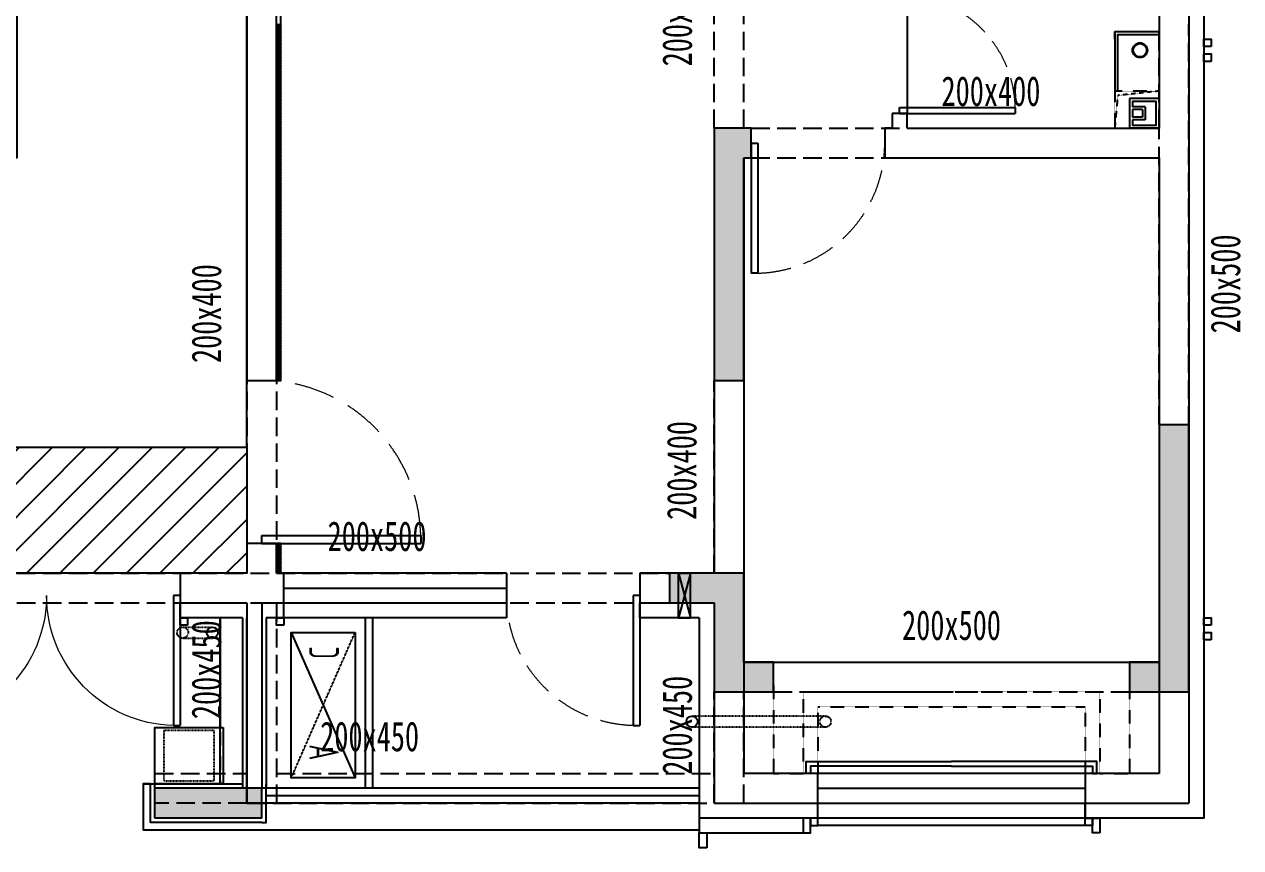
# Model space of a CAD drawing. Header units: millimetres. Extents: x -28014 to 297841, y -81741 to 47579.
# Drawn here: x 116794 to 124993, y 2727 to 8277 of the extents above; entities that cross this region are included whole.
import ezdxf
from ezdxf.enums import TextEntityAlignment as Align

# ---------------------------------------------------------------- set-up
doc = ezdxf.new("R2010")
doc.units = ezdxf.units.MM
doc.header["$MEASUREMENT"] = 0
doc.linetypes.add('__DASH', pattern=[0.35, 0.25, -0.1])
doc.linetypes.add('DASH', pattern=[0.35, 0.25, -0.1])
for name, color, linetype in [('A-墙体-面层', 6, 'Continuous'), ('A-楼面-下部', 23, 'Continuous'), ('A-楼面-厨卫', 6, 'Continuous'), ('A-楼面-装饰', 41, 'Continuous'), ('A-注释-填充', 8, 'Continuous'), ('A-立面-填充1', 8, 'Continuous'), ('A-立面-填充2', 32, 'Continuous'), ('A-结构-墙体', 171, 'Continuous'), ('A-给排水-设备', 132, 'Continuous'), ('AR9-剪力墙（柱）填充', 250, 'Continuous'), ('AR9-剪力墙（柱）线', 6, 'Continuous'), ('AR9-墙线', 160, 'Continuous'), ('AR9-建筑幕墙（窗）', 12, 'Continuous'), ('AR9-建筑给排水（立管）', 4, 'Continuous'), ('AR9-梁', 1, 'DASH'), ('AR9-阳台栏杆（天花隐）', 12, 'Continuous'), ('FC-平面高差线', 144, 'Continuous'), ('FF-平面文字', 50, 'Continuous'), ('FF-活动家具', 51, 'Continuous'), ('FF-门', 20, 'Continuous'), ('SURFACE', 6, 'Continuous'), ('装饰', 152, 'Continuous')]:
    doc.layers.add(name, color=color, linetype=linetype)
doc.layers.add('A-注释-参考', color=242, linetype='Continuous', plot=False)
doc.styles.add('DADRI-HZ', font='hzs.shx', dxfattribs={"width": 0.7, "bigfont": 'hztxt.shx'})
doc.styles.add('宋体', font='', dxfattribs={"width": 0.8})
doc.styles.get('宋体').set_extended_font_data('SimSun')

# ---------------------------------------------------------------- blocks, each defined once
blk = doc.blocks.new('双机上下布置')
blk.add_lwpolyline([(980, 0), (0, 0), (0, -430), (980, -430)], close=True)
at = {"linetype": 'DASH', "ltscale": 0.5}
blk.add_lwpolyline([(0, -430), (980, 0)], dxfattribs=at)
blk.add_lwpolyline([(980, -430), (0, 0)])
at = {"style": 'DADRI-HZ', "width": 0.7}
for s, p in [('A', (118.8, -309.1)), ('C', (801.7, -309.1))]:
    blk.add_text(s, height=200, dxfattribs=at).set_placement(p)
blk = doc.blocks.new('$DorLib2D$00000001')
for p, q in [((0.45, 0.975), (0.5, 0.975)), ((0.45, 0), (0.45, 0.975)), ((0.5, 0), (0.5, 0.975)), ((0.5, 0), (0.45, 0))]:
    blk.add_line(p, q)
at = {"color": 8, "linetype": '__DASH', "lineweight": 13}
blk.add_arc((0.475, 0), 0.975, 91.46928, 180, dxfattribs=at)
blk = doc.blocks.new('$WINLIB2D$00000001')
at = {"color": 0}
for points in [[(-0.5, 0.5), (-0.5, -0.5)], [(-0.5, 0.5), (0.5, 0.5)], [(0.5, -0.5), (0.5, 0.5)], [(0.5, 0.1667), (-0.5, 0.1667)], [(0.5, -0.1667), (-0.5, -0.1667)], [(-0.5, -0.5), (0.5, -0.5)]]:
    blk.add_lwpolyline(points, dxfattribs=at)
blk = doc.blocks.new('$DorLib2D$00000002')
for p, q in [((-0.5, 0), (-0.5, 0.4875)), ((-0.475, 0.4875), (-0.5, 0.4875)), ((-0.475, 0), (-0.475, 0.4875)), ((0.475, 0), (0.475, 0.4875)), ((0.475, 0.4875), (0.5, 0.4875)), ((0.5, 0), (0.5, 0.4875)), ((-0.5, 0), (-0.475, 0)), ((0.5, 0), (0.475, 0))]:
    blk.add_line(p, q)
at = {"lineweight": 13}
for centre, start, end in [((-0.4875, 0), 0, 88.5307), ((0.4875, 0), 91.4693, 180)]:
    blk.add_arc(centre, 0.4875, start, end, dxfattribs=at)
blk = doc.blocks.new('$LinePat$岩棉板')
at = {"color": 0}
for p, q in [((0, -17), (12, -67)), ((12, -67), (24, -17))]:
    blk.add_line(p, q, dxfattribs=at)
for centre, start, end in [((12, -17), 0, 180), ((0, -67), 270, 0), ((24, -67), 180, 270)]:
    blk.add_arc(centre, 12, start, end, dxfattribs=at)
at = {"layer": 'Defpoints'}
blk.add_point((0, 0), dxfattribs=at)
at = {"layer": 'Defpoints', "color": 0}
blk.add_point((24, -84), dxfattribs=at)
blk = doc.blocks.new('zz7')
at = {"layer": 'AR9-剪力墙（柱）填充'}
for points in [[(13650, -6300), (13650, -4800), (13700, -4800), (13700, -4600), (13450, -4600), (13450, -6300)], [(16250, -8400), (16650, -8400), (16650, -6600), (16450, -6600), (16450, -8200), (16250, -8200)], [(13850, -8400), (13850, -8200), (13650, -8200), (13650, -7600), (13150, -7600), (13150, -7800), (13450, -7800), (13450, -8400)]]:
    blk.add_hatch(color=256, dxfattribs=at).paths.add_polyline_path(points)
at = {"layer": 'AR9-剪力墙（柱）线'}
for p, q in [((13700, -4600), (13450, -4600)), ((13450, -4600), (13450, -6300)), ((13700, -4800), (13700, -4600)), ((13650, -6300), (13650, -4800)), ((13650, -4800), (13700, -4800)), ((13450, -6300), (13650, -6300)), ((16650, -6600), (16450, -6600)), ((16450, -6600), (16450, -8200)), ((16650, -8400), (16650, -6600)), ((13650, -7600), (13150, -7600)), ((13150, -7600), (13150, -7800)), ((13650, -8200), (13650, -7600)), ((13150, -7800), (13450, -7800)), ((13450, -7800), (13450, -8400)), ((13850, -8200), (13650, -8200)), ((13850, -8400), (13850, -8200)), ((16450, -8200), (16250, -8200)), ((16250, -8200), (16250, -8400)), ((13450, -8400), (13850, -8400)), ((16250, -8400), (16650, -8400))]:
    blk.add_line(p, q, dxfattribs=at)
blk = doc.blocks.new('nfdgfxb')
at = {"layer": 'AR9-墙线', "ltscale": 0.5}
blk.add_lwpolyline([(34, 300), (114, 300), (34, 0), (114, 0), (114, 300), (34, 300), (114, 0), (34, 0), (34, 300)], dxfattribs=at)
blk = doc.blocks.new('fj4')
at = {"layer": 'AR9-墙线', "ltscale": 10, "extrusion": (0, 0, -1)}
for p, q in [((0, 200), (200, 200)), ((0, 200), (0, 0)), ((200, 200), (200, 0)), ((95, 143.1), (180, 143.1)), ((95, 143.1), (95, 56.9)), ((112.5, 125.6), (180, 125.6)), ((112.5, 125.6), (112.5, 74.4)), ((95, 56.9), (180, 56.9)), ((112.5, 74.4), (180, 74.4)), ((0, 0), (200, 0))]:
    blk.add_line(p, q, dxfattribs=at)
at = {"layer": 'AR9-墙线', "ltscale": 10}
blk.add_line((180, 125.6), (180, 74.4), dxfattribs=at)
at = {"layer": 'AR9-墙线', "linetype": 'DASH', "ltscale": 0.5}
for points in [[(0, 250), (300, 250), (300, 0)], [(0, 250), (279.5, 220.6), (300, 0)]]:
    blk.add_lwpolyline(points, dxfattribs=at)
at = {"layer": 'AR9-墙线', "ltscale": 10}
blk.add_lwpolyline([(180, 56.9), (180, 20), (20, 20), (20, 180), (180, 180), (180, 143.1)], dxfattribs=at)
blk = doc.blocks.new('dfxgdfh')
at = {"layer": 'AR9-梁', "ltscale": 500}
for p, q in [((13450, -4600), (13450, -3100)), ((13650, -4600), (13650, -3100)), ((16450, -4600), (16450, -3900)), ((16650, -6600), (16650, -3900)), ((13700, -4600), (16450, -4600)), ((16450, -6600), (16450, -4600)), ((10300, -4800), (10300, -7600)), ((10500, -4800), (10500, -7600)), ((13700, -4800), (16450, -4800)), ((8050, -7600), (13150, -7600)), ((8050, -7800), (13150, -7800)), ((10300, -7800), (10300, -9150)), ((10500, -7800), (10500, -9150)), ((13850, -8200), (16250, -8200)), ((13450, -9150), (13450, -8400)), ((13650, -9150), (13650, -8400)), ((13850, -8400), (16250, -8400)), ((9680, -9150), (9680, -8950)), ((9680, -8950), (10300, -8950)), ((10500, -8950), (13450, -8950)), ((10300, -9150), (9680, -9150)), ((10300, -9150), (13650, -9150))]:
    blk.add_line(p, q, dxfattribs=at)
for points in [[(13450, -7600), (13450, -6300)], [(13650, -6300), (13650, -7600)]]:
    blk.add_lwpolyline(points, dxfattribs=at)
at = {"layer": 'FF-平面文字', "ltscale": 500, "style": '宋体', "width": 0.7}
for s, p in [('200x400', (13200, -3850)), ('200x500', (16895.9, -5650)), ('200x400', (10026.5, -5850)), ('200x400', (13230.7, -6907.3)), ('200x450', (10026.5, -8250.4)), ('200x450', (13200, -8625))]:
    blk.add_text(s, height=200, rotation=90, dxfattribs=at).set_placement(p, align=Align.MIDDLE_CENTER)
for s, p in [('200x400', (15315.8, -4350)), ('200x500', (11177.6, -7350)), ('200x500', (15050, -7950)), ('200x450', (11127.6, -8700))]:
    blk.add_text(s, height=200, dxfattribs=at).set_placement(p, align=Align.MIDDLE_CENTER)

msp = doc.modelspace()

# ---------------------------------------------------------------- hatches: boundary and pattern name
at = {"layer": 'A-立面-填充1', "ltscale": 0.01}
h = msp.add_hatch(dxfattribs=at)
h.set_pattern_fill('ANSI31', color=256, scale=100)
h.set_pattern_definition([(45, (-328889.05, -191244.23), (-112.2532, 112.2532), [])])
h.paths.add_polyline_path([(115643.663, 5427.271), (118293.663, 5427.271), (118293.663, 4577.271), (115643.663, 4577.271)])
at = {"layer": 'AR9-剪力墙（柱）填充'}
msp.add_hatch(color=256, dxfattribs=at).paths.add_polyline_path([(118393.663, 3127.271), (117673.663, 3127.271), (117673.663, 2927.271), (118393.663, 2927.271)])

# ---------------------------------------------------------------- linework, layer by layer
at = {"layer": 'A-墙体-面层', "ltscale": 0.01}
for points in [[(118493.663, 5877.272), (118523.663, 5877.272), (118523.663, 9077.271)], [(118493.663, 4577.272), (118523.663, 4577.272), (118523.663, 4777.272), (118493.663, 4777.272)]]:
    msp.add_lwpolyline(points, dxfattribs=at)
at = {"layer": 'A-楼面-下部', "ltscale": 0.01}
msp.add_lwpolyline([(118113.664, 4277.271), (118113.664, 3537.271)], dxfattribs=at)
at = {"layer": 'A-楼面-下部'}
msp.add_lwpolyline([(121643.663, 3977.271), (124443.663, 3977.271)], dxfattribs=at)
at = {"layer": 'A-楼面-厨卫'}
msp.add_lwpolyline([(124143.663, 8177.271), (124143.663, 8227.271)], dxfattribs=at)
at = {"layer": 'A-楼面-装饰', "ltscale": 0.01}
msp.add_lwpolyline([(123943.664, 2877.271), (122143.664, 2877.271)], dxfattribs=at)
at = {"layer": 'A-注释-参考', "ltscale": 0.01}
msp.add_lwpolyline([(122093.664, 2827.271), (122093.664, 2927.271), (122043.664, 2927.271), (122043.664, 2827.271), (122093.664, 2827.271)], dxfattribs=at)
at = {"layer": 'A-注释-填充', "ltscale": 0.01}
msp.add_lwpolyline([(115643.663, 5427.271), (118293.663, 5427.271), (118293.663, 11977.271), (118093.664, 11977.271), (118093.664, 12477.271), (116793.663, 12477.271), (116793.664, 14527.271), (114293.664, 14527.272), (114293.663, 12477.271), (113007.453, 12477.271), (112993.663, 12477.271), (112993.663, 11527.271), (114293.663, 11527.271), (114293.663, 9577.271), (117093.664, 9577.271), (117093.664, 9077.271), (116743.664, 9077.271), (116743.663, 7377.271), (115643.664, 7377.271)], close=True, dxfattribs=at)
at = {"layer": 'A-注释-填充', "linetype": '__DASH', "ltscale": 0.5}
msp.add_lwpolyline([(118113.664, 3537.271), (118113.664, 3157.271)], dxfattribs=at)
at = {"layer": 'A-立面-填充1', "ltscale": 0.01}
msp.add_lwpolyline([(115643.663, 5427.271), (118293.663, 5427.271), (118293.663, 4577.271), (115643.663, 4577.271)], close=True, dxfattribs=at)
at = {"layer": 'A-立面-填充2', "ltscale": 0.25}
msp.add_lwpolyline([(118133.663, 3537.271), (118133.663, 3157.271), (117673.663, 3157.271), (117673.663, 3537.271)], close=True, dxfattribs=at)
at = {"layer": 'A-立面-填充2', "linetype": 'DASH', "ltscale": 0.25}
msp.add_lwpolyline([(117733.663, 3517.271), (117733.663, 3177.271), (118073.663, 3177.271), (118073.663, 3517.271)], close=True, dxfattribs=at)
at = {"layer": 'A-结构-墙体', "linetype": '__DASH'}
msp.add_lwpolyline([(121343.663, 3127.271), (118293.663, 3127.271), (118293.663, 3027.272)], dxfattribs=at)
at = {"layer": 'A-给排水-设备', "linetype": '__DASH', "ltscale": 0.1}
for points in [[(117861.164, 4214.771), (118061.164, 4214.771)], [(117861.164, 4139.771), (118061.164, 4139.771)], [(122193.491, 3614.771), (121293.721, 3614.771)], [(122193.663, 3539.771), (121293.779, 3539.771)]]:
    msp.add_lwpolyline(points, dxfattribs=at)
msp.add_circle((117861.164, 4177.271), 37.5, dxfattribs=at)
at = {"layer": 'A-给排水-设备'}
for centre in [(118061.164, 4177.271), (121293.663, 3577.271)]:
    msp.add_circle(centre, 37.5, dxfattribs=at)
at = {"layer": 'A-给排水-设备', "linetype": 'DASH', "ltscale": 0.5}
msp.add_circle((122193.663, 3577.271), 37.5, dxfattribs=at)
at = {"layer": 'AR9-剪力墙（柱）线'}
for p, q in [((118393.663, 3127.271), (117673.663, 3127.271)), ((117673.663, 2927.271), (117673.663, 3127.271)), ((118393.663, 2927.271), (118393.663, 3127.271)), ((118393.663, 2927.271), (117673.663, 2927.271))]:
    msp.add_line(p, q, dxfattribs=at)
at = {"layer": 'AR9-墙线'}
for p, q in [((124643.663, 9277.271), (124643.663, 7477.271)), ((118293.663, 9177.271), (118293.663, 5877.272)), ((118493.663, 5877.272), (118493.663, 9077.271)), ((124443.663, 9077.271), (124443.663, 7577.271)), ((122743.663, 7677.271), (122643.663, 7677.271)), ((122643.663, 7677.271), (122643.663, 7577.271)), ((122743.663, 7577.271), (122743.663, 7677.271)), ((121443.663, 7577.271), (121443.663, 4577.271)), ((121693.663, 7577.271), (121443.663, 7577.271)), ((121693.663, 7377.271), (121693.663, 7577.271)), ((122643.663, 7577.271), (122593.663, 7577.271)), ((122593.663, 7577.271), (122593.663, 7377.271)), ((122743.663, 7577.271), (124443.663, 7577.271)), ((124643.663, 7477.271), (124643.663, 3027.271)), ((121643.663, 7377.271), (121643.663, 4477.271)), ((121643.663, 7377.271), (121693.663, 7377.271)), ((122593.663, 7377.271), (122743.663, 7377.271)), ((122743.663, 7377.271), (124443.663, 7377.271)), ((124443.663, 7377.271), (124443.663, 3227.271)), ((118293.663, 5877.272), (118493.663, 5877.272)), ((118493.663, 4777.272), (118293.663, 4777.272)), ((118293.663, 4777.272), (118293.663, 4577.271)), ((118493.663, 4577.271), (118493.663, 4777.272)), ((118293.663, 4577.271), (117843.664, 4577.271)), ((117843.664, 4577.271), (117843.664, 4377.271)), ((118543.663, 4577.271), (118493.663, 4577.271)), ((118543.663, 4377.271), (118543.663, 4577.271)), ((121443.663, 4577.271), (120943.663, 4577.271)), ((120943.663, 4577.271), (120943.663, 4377.271)), ((121643.663, 4477.271), (121643.663, 3227.271)), ((117843.664, 4377.271), (118293.663, 4377.271)), ((118293.663, 4377.271), (118293.663, 3127.271)), ((118393.663, 4377.271), (118543.663, 4377.271)), ((118393.663, 4377.271), (118393.663, 3127.271)), ((120943.663, 4377.271), (121443.663, 4377.271)), ((121443.663, 4377.271), (121443.663, 3027.271)), ((122143.663, 3227.271), (121643.663, 3227.271)), ((122143.663, 3027.271), (122143.663, 3227.271)), ((124443.663, 3227.271), (123943.663, 3227.271)), ((123943.663, 3227.271), (123943.663, 3027.271)), ((118393.663, 3127.271), (118293.663, 3127.271)), ((121443.663, 3027.271), (122143.663, 3027.271)), ((123943.663, 3027.271), (124643.663, 3027.271))]:
    msp.add_line(p, q, dxfattribs=at)
at = {"layer": 'AR9-墙线', "linetype": 'DASH', "ltscale": 0.5}
for p, q in [((121843.663, 3977.271), (124243.663, 3977.271)), ((121843.663, 3877.271), (121843.663, 3227.271)), ((124243.663, 3877.271), (124243.663, 3227.271)), ((122043.663, 3777.271), (124043.663, 3777.271)), ((122043.663, 3777.271), (122043.663, 3227.271)), ((124043.663, 3777.271), (124043.663, 3227.271)), ((122143.663, 3677.271), (123943.663, 3677.271)), ((122143.663, 3677.271), (122143.663, 3227.271)), ((123943.663, 3677.271), (123943.663, 3227.271)), ((121843.663, 3227.271), (122043.663, 3227.271)), ((124043.663, 3227.271), (124243.663, 3227.271))]:
    msp.add_line(p, q, dxfattribs=at)
at = {"layer": 'AR9-墙线'}
for points in [[(124443.663, 8227.271), (124143.663, 8227.271), (124143.663, 7827.271)], [(124443.663, 8207.271), (124163.663, 8207.271), (124163.663, 7827.271)]]:
    msp.add_lwpolyline(points, dxfattribs=at)
at = {"layer": 'AR9-建筑给排水（立管）'}
for centre, radius in [((124313.663, 8102.563), 50), ((124314.163, 8102.563), 50), ((124314.163, 8102.563), 45)]:
    msp.add_circle(centre, radius, dxfattribs=at)
at = {"layer": 'AR9-阳台栏杆（天花隐）'}
for points in [[(119093.664, 3127.271), (119093.664, 4277.271)], [(119143.664, 3127.271), (119143.664, 4277.271)], [(123043.663, 3277.271), (122093.663, 3277.271), (122093.663, 3227.271), (122063.663, 3227.271), (122063.663, 3307.271), (123043.663, 3307.271)], [(123043.663, 3277.271), (123993.663, 3277.271), (123993.663, 3227.271), (124023.663, 3227.271), (124023.663, 3307.271), (123043.663, 3307.271)], [(121343.663, 3127.271), (118423.663, 3127.271)], [(121343.663, 3077.271), (118423.663, 3077.271)]]:
    msp.add_lwpolyline(points, dxfattribs=at)
at = {"layer": 'FC-平面高差线', "color": 144}
for p, q in [((122743.663, 8477.271), (122743.663, 7677.271)), ((117843.664, 4277.271), (117843.664, 4377.271)), ((118543.663, 4277.271), (118543.663, 4377.271)), ((118263.663, 4277.271), (117843.664, 4277.271)), ((118263.663, 4277.271), (118263.663, 3127.271)), ((118543.663, 4277.271), (118423.663, 4277.271)), ((118423.663, 4277.271), (118423.663, 3127.271)), ((121343.663, 4277.271), (121343.663, 2927.271)), ((118393.663, 2897.271), (117673.663, 2897.271)), ((122143.663, 2927.271), (121343.663, 2927.271)), ((124643.663, 2927.271), (123943.663, 2927.271))]:
    msp.add_line(p, q, dxfattribs=at)
for points in [[(124643.664, 9377.271), (124743.664, 9377.271), (124743.664, 2927.271), (124643.664, 2927.271)], [(117593.664, 3157.271), (118113.664, 3157.271), (118113.664, 4277.271)], [(121343.663, 3027.271), (118293.664, 3027.271), (118293.664, 4277.271)], [(117643.663, 3157.271), (117593.664, 3157.271), (117593.663, 2902.271), (117593.663, 2847.271), (121343.664, 2847.271)], [(117673.663, 2897.271), (117643.663, 2897.271), (117643.663, 2997.271), (117643.663, 2997.271), (117643.663, 3157.271), (118263.663, 3157.271)], [(118393.663, 2897.271), (118423.663, 2897.271), (118423.663, 2997.271), (118423.663, 2997.271), (118423.663, 3157.271), (118423.663, 3157.271)]]:
    msp.add_lwpolyline(points, dxfattribs=at)
msp.add_lwpolyline([(121343.664, 2827.271), (122093.664, 2827.271), (122093.664, 2927.271), (121343.664, 2927.271)], close=True, dxfattribs=at)
at = {"layer": 'FF-活动家具'}
msp.add_line((121443.663, 7577.271), (121443.663, 4927.271), dxfattribs=at)
at = {"layer": 'SURFACE'}
for p, q in [((120943.663, 4277.271), (120943.663, 4377.271)), ((121343.663, 4277.271), (120943.663, 4277.271)), ((122143.663, 2927.271), (122143.663, 3027.271)), ((123943.663, 2927.271), (123943.663, 3027.271))]:
    msp.add_line(p, q, dxfattribs=at)
at = {"layer": '装饰'}
for points in [[(124793.664, 8127.271), (124743.664, 8127.271), (124743.664, 8177.271), (124793.664, 8177.271)], [(124793.664, 8027.271), (124743.664, 8027.271), (124743.664, 8077.271), (124793.664, 8077.271)], [(117893.664, 4227.271), (117843.664, 4227.271), (117843.664, 4277.271), (117893.664, 4277.271)], [(118543.664, 4227.271), (118493.664, 4227.271), (118493.664, 4277.271), (118543.664, 4277.271)], [(124793.664, 4227.271), (124743.664, 4227.271), (124743.664, 4277.271), (124793.664, 4277.271)], [(124793.664, 4127.271), (124743.664, 4127.271), (124743.664, 4177.271), (124793.664, 4177.271)], [(122093.664, 2877.271), (122143.664, 2877.271), (122143.664, 2927.271), (122093.664, 2927.271)], [(123993.664, 2877.271), (123943.664, 2877.271), (123943.664, 2927.271), (123993.664, 2927.271)], [(124043.664, 2827.271), (123993.664, 2827.271), (123993.664, 2927.271), (124043.664, 2927.271)], [(121393.664, 2727.271), (121343.664, 2727.271), (121343.664, 2827.271), (121393.664, 2827.271)]]:
    msp.add_lwpolyline(points, close=True, dxfattribs=at)

# ---------------------------------------------------------------- block references
msp.add_blockref('zz7', (107993.663, 12177.271))
at = {"layer": 'A-注释-填充', "yscale": 0.3565137037395431, "zscale": 0.3565137037395431}
for p, xscale, rotation in [((118523.663, 8270.837), -0.3574619920922241, 269.9999999999114), ((118523.663, 8262.258), -0.3574619920922241, 269.9999999999114), ((118523.663, 8253.679), -0.3574619920922241, 269.9999999999114), ((118523.663, 8245.1), -0.3574619920922241, 269.9999999999114), ((118523.663, 8236.521), -0.3574619920922241, 269.9999999999114), ((118523.663, 8227.942), -0.3574619920922241, 269.9999999999114), ((118523.663, 8219.363), -0.3574619920922241, 269.9999999999114), ((118523.663, 8210.783), -0.3574619920922241, 269.9999999999114), ((118523.663, 8202.204), -0.3574619920922241, 269.9999999999114), ((118523.663, 8193.625), -0.3574619920922241, 269.9999999999114), ((118523.663, 8185.046), -0.3574619920922241, 269.9999999999114), ((118523.663, 8176.467), -0.3574619920922241, 269.9999999999114), ((118523.663, 8167.888), -0.3574619920922241, 269.9999999999114), ((118523.663, 8159.309), -0.3574619920922241, 269.9999999999114), ((118523.663, 8150.73), -0.3574619920922241, 269.9999999999114), ((118523.663, 8142.151), -0.3574619920922241, 269.9999999999114), ((118523.663, 8133.572), -0.3574619920922241, 269.9999999999114), ((118523.663, 8124.993), -0.3574619920922241, 269.9999999999114), ((118523.663, 8116.414), -0.3574619920922241, 269.9999999999114), ((118523.663, 8107.834), -0.3574619920922241, 269.9999999999114), ((118523.663, 8099.255), -0.3574619920922241, 269.9999999999114), ((118523.663, 8090.676), -0.3574619920922241, 269.9999999999114), ((118523.663, 8082.097), -0.3574619920922241, 269.9999999999114), ((118523.663, 8073.518), -0.3574619920922241, 269.9999999999114), ((118523.663, 8064.939), -0.3574619920922241, 269.9999999999114), ((118523.663, 8056.36), -0.3574619920922241, 269.9999999999114), ((118523.663, 8047.781), -0.3574619920922241, 269.9999999999114), ((118523.663, 8039.202), -0.3574619920922241, 269.9999999999114), ((118523.663, 8030.623), -0.3574619920922241, 269.9999999999114), ((118523.663, 8022.044), -0.3574619920922241, 269.9999999999114), ((118523.663, 8013.464), -0.3574619920922241, 269.9999999999114), ((118523.663, 8004.885), -0.3574619920922241, 269.9999999999114), ((118523.663, 7996.306), -0.3574619920922241, 269.9999999999114), ((118523.663, 7987.727), -0.3574619920922241, 269.9999999999114), ((118523.663, 7979.148), -0.3574619920922241, 269.9999999999114), ((118523.663, 7970.569), -0.3574619920922241, 269.9999999999114), ((118523.663, 7961.99), -0.3574619920922241, 269.9999999999114), ((118523.663, 7953.411), -0.3574619920922241, 269.9999999999114), ((118523.663, 7944.832), -0.3574619920922241, 269.9999999999114), ((118523.663, 7936.253), -0.3574619920922241, 269.9999999999114), ((118523.663, 7927.674), -0.3574619920922241, 269.9999999999114), ((118523.663, 7919.094), -0.3574619920922241, 269.9999999999114), ((118523.663, 7910.515), -0.3574619920922241, 269.9999999999114), ((118523.663, 7901.936), -0.3574619920922241, 269.9999999999114), ((118523.663, 7893.357), -0.3574619920922241, 269.9999999999114), ((118523.663, 7884.778), -0.3574619920922241, 269.9999999999114), ((118523.663, 7876.199), -0.3574619920922241, 269.9999999999114), ((118523.663, 7867.62), -0.3574619920922241, 269.9999999999114), ((118523.663, 7859.041), -0.3574619920922241, 269.9999999999114), ((118523.663, 7850.462), -0.3574619920922241, 269.9999999999114), ((118523.663, 7841.883), -0.3574619920922241, 269.9999999999114), ((118523.663, 7833.304), -0.3574619920922241, 269.9999999999114), ((118523.663, 7824.725), -0.3574619920922241, 269.9999999999114), ((118523.663, 7816.145), -0.3574619920922241, 269.9999999999114), ((118523.663, 7807.566), -0.3574619920922241, 269.9999999999114), ((118523.663, 7798.987), -0.3574619920922241, 269.9999999999114), ((118523.663, 7790.408), -0.3574619920922241, 269.9999999999114), ((118523.663, 7781.829), -0.3574619920922241, 269.9999999999114), ((118523.663, 7773.25), -0.3574619920922241, 269.9999999999114), ((118523.663, 7764.671), -0.3574619920922241, 269.9999999999114), ((118523.663, 7756.092), -0.3574619920922241, 269.9999999999114), ((118523.663, 7747.513), -0.3574619920922241, 269.9999999999114), ((118523.663, 7738.934), -0.3574619920922241, 269.9999999999114), ((118523.663, 7730.355), -0.3574619920922241, 269.9999999999114), ((118523.663, 7721.775), -0.3574619920922241, 269.9999999999114), ((118523.663, 7713.196), -0.3574619920922241, 269.9999999999114), ((118523.663, 7704.617), -0.3574619920922241, 269.9999999999114), ((118523.663, 7696.038), -0.3574619920922241, 269.9999999999114), ((118523.663, 7687.459), -0.3574619920922241, 269.9999999999114), ((118523.663, 7678.88), -0.3574619920922241, 269.9999999999114), ((118523.663, 7670.301), -0.3574619920922241, 269.9999999999114), ((118523.663, 7661.722), -0.3574619920922241, 269.9999999999114), ((118523.663, 7653.143), -0.3574619920922241, 269.9999999999114), ((118523.663, 7644.564), -0.3574619920922241, 269.9999999999114), ((118523.663, 7635.985), -0.3574619920922241, 269.9999999999114), ((118523.663, 7627.405), -0.3574619920922241, 269.9999999999114), ((118523.663, 7618.826), -0.3574619920922241, 269.9999999999114), ((118523.663, 7610.247), -0.3574619920922241, 269.9999999999114), ((118523.663, 7601.668), -0.3574619920922241, 269.9999999999114), ((118523.663, 7593.089), -0.3574619920922241, 269.9999999999114), ((118523.663, 7584.51), -0.3574619920922241, 269.9999999999114), ((118523.663, 7575.931), -0.3574619920922241, 269.9999999999114), ((118523.663, 7567.352), -0.3574619920922241, 269.9999999999114), ((118523.663, 7558.773), -0.3574619920922241, 269.9999999999114), ((118523.663, 7550.194), -0.3574619920922241, 269.9999999999114), ((118523.663, 7541.615), -0.3574619920922241, 269.9999999999114), ((118523.663, 7533.036), -0.3574619920922241, 269.9999999999114), ((118523.663, 7524.456), -0.3574619920922241, 269.9999999999114), ((118523.663, 7515.877), -0.3574619920922241, 269.9999999999114), ((118523.663, 7507.298), -0.3574619920922241, 269.9999999999114), ((118523.663, 7498.719), -0.3574619920922241, 269.9999999999114), ((118523.663, 7490.14), -0.3574619920922241, 269.9999999999114), ((118523.663, 7481.561), -0.3574619920922241, 269.9999999999114), ((118523.663, 7472.982), -0.3574619920922241, 269.9999999999114), ((118523.663, 7464.403), -0.3574619920922241, 269.9999999999114), ((118523.663, 7455.824), -0.3574619920922241, 269.9999999999114), ((118523.663, 7447.245), -0.3574619920922241, 269.9999999999114), ((118523.663, 7438.666), -0.3574619920922241, 269.9999999999114), ((118523.663, 7430.086), -0.3574619920922241, 269.9999999999114), ((118523.663, 7421.507), -0.3574619920922241, 269.9999999999114), ((118523.663, 7412.928), -0.3574619920922241, 269.9999999999114), ((118523.663, 7404.349), -0.3574619920922241, 269.9999999999114), ((118523.663, 7395.77), -0.3574619920922241, 269.9999999999114), ((118523.663, 7387.191), -0.3574619920922241, 269.9999999999114), ((118523.663, 7378.612), -0.3574619920922241, 269.9999999999114), ((118523.663, 7370.033), -0.3574619920922241, 269.9999999999114), ((118523.663, 7361.454), -0.3574619920922241, 269.9999999999114), ((118523.663, 7352.875), -0.3574619920922241, 269.9999999999114), ((118523.663, 7344.296), -0.3574619920922241, 269.9999999999114), ((118523.663, 7335.717), -0.3574619920922241, 269.9999999999114), ((118523.663, 7327.137), -0.3574619920922241, 269.9999999999114), ((118523.663, 7318.558), -0.3574619920922241, 269.9999999999114), ((118523.663, 7309.979), -0.3574619920922241, 269.9999999999114), ((118523.663, 7301.4), -0.3574619920922241, 269.9999999999114), ((118523.663, 7292.821), -0.3574619920922241, 269.9999999999114), ((118523.663, 7284.242), -0.3574619920922241, 269.9999999999114), ((118523.663, 7275.663), -0.3574619920922241, 269.9999999999114), ((118523.663, 7267.084), -0.3574619920922241, 269.9999999999114), ((118523.663, 7258.505), -0.3574619920922241, 269.9999999999114), ((118523.663, 7249.926), -0.3574619920922241, 269.9999999999114), ((118523.663, 7241.347), -0.3574619920922241, 269.9999999999114), ((118523.663, 7232.767), -0.3574619920922241, 269.9999999999114), ((118523.663, 7224.188), -0.3574619920922241, 269.9999999999114), ((118523.663, 7215.609), -0.3574619920922241, 269.9999999999114), ((118523.663, 7207.03), -0.3574619920922241, 269.9999999999114), ((118523.663, 7198.451), -0.3574619920922241, 269.9999999999114), ((118523.663, 7189.872), -0.3574619920922241, 269.9999999999114), ((118523.663, 7181.293), -0.3574619920922241, 269.9999999999114), ((118523.663, 7172.714), -0.3574619920922241, 269.9999999999114), ((118523.663, 7164.135), -0.3574619920922241, 269.9999999999114), ((118523.663, 7155.556), -0.3574619920922241, 269.9999999999114), ((118523.663, 7146.977), -0.3574619920922241, 269.9999999999114), ((118523.663, 7138.397), -0.3574619920922241, 269.9999999999114), ((118523.663, 7129.818), -0.3574619920922241, 269.9999999999114), ((118523.663, 7121.239), -0.3574619920922241, 269.9999999999114), ((118523.663, 7112.66), -0.3574619920922241, 269.9999999999114), ((118523.663, 7104.081), -0.3574619920922241, 269.9999999999114), ((118523.663, 7095.502), -0.3574619920922241, 269.9999999999114), ((118523.663, 7086.923), -0.3574619920922241, 269.9999999999114), ((118523.663, 7078.344), -0.3574619920922241, 269.9999999999114), ((118523.663, 7069.765), -0.3574619920922241, 269.9999999999114), ((118523.663, 7061.186), -0.3574619920922241, 269.9999999999114), ((118523.663, 7052.607), -0.3574619920922241, 269.9999999999114), ((118523.663, 7044.028), -0.3574619920922241, 269.9999999999114), ((118523.663, 7035.448), -0.3574619920922241, 269.9999999999114), ((118523.663, 7026.869), -0.3574619920922241, 269.9999999999114), ((118523.663, 7018.29), -0.3574619920922241, 269.9999999999114), ((118523.663, 7009.711), -0.3574619920922241, 269.9999999999114), ((118523.663, 7001.132), -0.3574619920922241, 269.9999999999114), ((118523.663, 6992.553), -0.3574619920922241, 269.9999999999114), ((118523.663, 6983.974), -0.3574619920922241, 269.9999999999114), ((118523.663, 6975.395), -0.3574619920922241, 269.9999999999114), ((118523.663, 6966.816), -0.3574619920922241, 269.9999999999114), ((118523.663, 6958.237), -0.3574619920922241, 269.9999999999114), ((118523.663, 6949.658), -0.3574619920922241, 269.9999999999114), ((118523.663, 6941.078), -0.3574619920922241, 269.9999999999114), ((118523.663, 6932.499), -0.3574619920922241, 269.9999999999114), ((118523.663, 6923.92), -0.3574619920922241, 269.9999999999114), ((118523.663, 6915.341), -0.3574619920922241, 269.9999999999114), ((118523.663, 6906.762), -0.3574619920922241, 269.9999999999114), ((118523.663, 6898.183), -0.3574619920922241, 269.9999999999114), ((118523.663, 6889.604), -0.3574619920922241, 269.9999999999114), ((118523.663, 6881.025), -0.3574619920922241, 269.9999999999114), ((118523.663, 6872.446), -0.3574619920922241, 269.9999999999114), ((118523.663, 6863.867), -0.3574619920922241, 269.9999999999114), ((118523.663, 6855.288), -0.3574619920922241, 269.9999999999114), ((118523.663, 6846.709), -0.3574619920922241, 269.9999999999114), ((118523.663, 6838.129), -0.3574619920922241, 269.9999999999114), ((118523.663, 6829.55), -0.3574619920922241, 269.9999999999114), ((118523.663, 6820.971), -0.3574619920922241, 269.9999999999114), ((118523.663, 6812.392), -0.3574619920922241, 269.9999999999114), ((118523.663, 6803.813), -0.3574619920922241, 269.9999999999114), ((118523.663, 6795.234), -0.3574619920922241, 269.9999999999114), ((118523.663, 6786.655), -0.3574619920922241, 269.9999999999114), ((118523.663, 6778.076), -0.3574619920922241, 269.9999999999114), ((118523.663, 6769.497), -0.3574619920922241, 269.9999999999114), ((118523.663, 6760.918), -0.3574619920922241, 269.9999999999114), ((118523.663, 6752.339), -0.3574619920922241, 269.9999999999114), ((118523.663, 6743.759), -0.3574619920922241, 269.9999999999114), ((118523.663, 6735.18), -0.3574619920922241, 269.9999999999114), ((118523.663, 6726.601), -0.3574619920922241, 269.9999999999114), ((118523.663, 6718.022), -0.3574619920922241, 269.9999999999114), ((118523.663, 6709.443), -0.3574619920922241, 269.9999999999114), ((118523.663, 6700.864), -0.3574619920922241, 269.9999999999114), ((118523.663, 6692.285), -0.3574619920922241, 269.9999999999114), ((118523.663, 6683.706), -0.3574619920922241, 269.9999999999114), ((118523.663, 6675.127), -0.3574619920922241, 269.9999999999114), ((118523.663, 6666.548), -0.3574619920922241, 269.9999999999114), ((118523.663, 6657.969), -0.3574619920922241, 269.9999999999114), ((118523.663, 6649.389), -0.3574619920922241, 269.9999999999114), ((118523.663, 6640.81), -0.3574619920922241, 269.9999999999114), ((118523.663, 6632.231), -0.3574619920922241, 269.9999999999114), ((118523.663, 6623.652), -0.3574619920922241, 269.9999999999114), ((118523.663, 6615.073), -0.3574619920922241, 269.9999999999114), ((118523.663, 6606.494), -0.3574619920922241, 269.9999999999114), ((118523.663, 6597.915), -0.3574619920922241, 269.9999999999114), ((118523.663, 6589.336), -0.3574619920922241, 269.9999999999114), ((118523.663, 6580.757), -0.3574619920922241, 269.9999999999114), ((118523.663, 6572.178), -0.3574619920922241, 269.9999999999114), ((118523.663, 6563.599), -0.3574619920922241, 269.9999999999114), ((118523.663, 6555.02), -0.3574619920922241, 269.9999999999114), ((118523.663, 6546.44), -0.3574619920922241, 269.9999999999114), ((118523.663, 6537.861), -0.3574619920922241, 269.9999999999114), ((118523.663, 6529.282), -0.3574619920922241, 269.9999999999114), ((118523.663, 6520.703), -0.3574619920922241, 269.9999999999114), ((118523.663, 6512.124), -0.3574619920922241, 269.9999999999114), ((118523.663, 6503.545), -0.3574619920922241, 269.9999999999114), ((118523.663, 6494.966), -0.3574619920922241, 269.9999999999114), ((118523.663, 6486.387), -0.3574619920922241, 269.9999999999114), ((118523.663, 6477.808), -0.3574619920922241, 269.9999999999114), ((118523.663, 6469.229), -0.3574619920922241, 269.9999999999114), ((118523.663, 6460.65), -0.3574619920922241, 269.9999999999114), ((118523.663, 6452.07), -0.3574619920922241, 269.9999999999114), ((118523.663, 6443.491), -0.3574619920922241, 269.9999999999114), ((118523.663, 6434.912), -0.3574619920922241, 269.9999999999114), ((118523.663, 6426.333), -0.3574619920922241, 269.9999999999114), ((118523.663, 6417.754), -0.3574619920922241, 269.9999999999114), ((118523.663, 6409.175), -0.3574619920922241, 269.9999999999114), ((118523.663, 6400.596), -0.3574619920922241, 269.9999999999114), ((118523.663, 6392.017), -0.3574619920922241, 269.9999999999114), ((118523.663, 6383.438), -0.3574619920922241, 269.9999999999114), ((118523.663, 6374.859), -0.3574619920922241, 269.9999999999114), ((118523.663, 6366.28), -0.3574619920922241, 269.9999999999114), ((118523.663, 6357.701), -0.3574619920922241, 269.9999999999114), ((118523.663, 6349.121), -0.3574619920922241, 269.9999999999114), ((118523.663, 6340.542), -0.3574619920922241, 269.9999999999114), ((118523.663, 6331.963), -0.3574619920922241, 269.9999999999114), ((118523.663, 6323.384), -0.3574619920922241, 269.9999999999114), ((118523.663, 6314.805), -0.3574619920922241, 269.9999999999114), ((118523.663, 6306.226), -0.3574619920922241, 269.9999999999114), ((118523.663, 6297.647), -0.3574619920922241, 269.9999999999114), ((118523.663, 6289.068), -0.3574619920922241, 269.9999999999114), ((118523.663, 6280.489), -0.3574619920922241, 269.9999999999114), ((118523.663, 6271.91), -0.3574619920922241, 269.9999999999114), ((118523.663, 6263.331), -0.3574619920922241, 269.9999999999114), ((118523.663, 6254.751), -0.3574619920922241, 269.9999999999114), ((118523.663, 6246.172), -0.3574619920922241, 269.9999999999114), ((118523.663, 6237.593), -0.3574619920922241, 269.9999999999114), ((118523.663, 6229.014), -0.3574619920922241, 269.9999999999114), ((118523.663, 6220.435), -0.3574619920922241, 269.9999999999114), ((118523.663, 6211.856), -0.3574619920922241, 269.9999999999114), ((118523.663, 6203.277), -0.3574619920922241, 269.9999999999114), ((118523.663, 6194.698), -0.3574619920922241, 269.9999999999114), ((118523.663, 6186.119), -0.3574619920922241, 269.9999999999114), ((118523.663, 6177.54), -0.3574619920922241, 269.9999999999114), ((118523.663, 6168.961), -0.3574619920922241, 269.9999999999114), ((118523.663, 6160.381), -0.3574619920922241, 269.9999999999114), ((118523.663, 6151.802), -0.3574619920922241, 269.9999999999114), ((118523.663, 6143.223), -0.3574619920922241, 269.9999999999114), ((118523.663, 6134.644), -0.3574619920922241, 269.9999999999114), ((118523.663, 6126.065), -0.3574619920922241, 269.9999999999114), ((118523.663, 6117.486), -0.3574619920922241, 269.9999999999114), ((118523.663, 6108.907), -0.3574619920922241, 269.9999999999114), ((118523.663, 6100.328), -0.3574619920922241, 269.9999999999114), ((118523.663, 6091.749), -0.3574619920922241, 269.9999999999114), ((118523.663, 6083.17), -0.3574619920922241, 269.9999999999114), ((118523.663, 6074.591), -0.3574619920922241, 269.9999999999114), ((118523.663, 6066.012), -0.3574619920922241, 269.9999999999114), ((118523.663, 6057.432), -0.3574619920922241, 269.9999999999114), ((118523.663, 6048.853), -0.3574619920922241, 269.9999999999114), ((118523.663, 6040.274), -0.3574619920922241, 269.9999999999114), ((118523.663, 6031.695), -0.3574619920922241, 269.9999999999114), ((118523.663, 6023.116), -0.3574619920922241, 269.9999999999114), ((118523.663, 6014.537), -0.3574619920922241, 269.9999999999114), ((118523.663, 6005.958), -0.3574619920922241, 269.9999999999114), ((118523.663, 5997.379), -0.3574619920922241, 269.9999999999114), ((118523.663, 5988.8), -0.3574619920922241, 269.9999999999114), ((118523.663, 5980.221), -0.3574619920922241, 269.9999999999114), ((118523.663, 5971.642), -0.3574619920922241, 269.9999999999114), ((118523.663, 5963.062), -0.3574619920922241, 269.9999999999114), ((118523.663, 5954.483), -0.3574619920922241, 269.9999999999114), ((118523.663, 5945.904), -0.3574619920922241, 269.9999999999114), ((118523.663, 5937.325), -0.3574619920922241, 269.9999999999114), ((118523.663, 5928.746), -0.3574619920922241, 269.9999999999114), ((118523.663, 5920.167), -0.3574619920922241, 269.9999999999114), ((118523.663, 5911.588), -0.3574619920922241, 269.9999999999114), ((118523.663, 5903.009), -0.3574619920922241, 269.9999999999114), ((118523.663, 5894.43), -0.3574619920922241, 269.9999999999114), ((118523.663, 5885.851), -0.3574619920922241, 269.9999999999114), ((118523.663, 5877.272), -0.3574619920922241, 269.9999999999114), ((118523.663, 4768.576), -0.36231884027124, 270.0000000068869), ((118523.663, 4759.88), -0.36231884027124, 270.0000000068869), ((118523.663, 4751.185), -0.36231884027124, 270.0000000068869), ((118523.663, 4742.489), -0.36231884027124, 270.0000000068869), ((118523.663, 4733.793), -0.36231884027124, 270.0000000068869), ((118523.663, 4725.098), -0.36231884027124, 270.0000000068869), ((118523.663, 4716.402), -0.36231884027124, 270.0000000068869), ((118523.663, 4707.706), -0.36231884027124, 270.0000000068869), ((118523.663, 4699.011), -0.36231884027124, 270.0000000068869), ((118523.663, 4690.315), -0.36231884027124, 270.0000000068869), ((118523.663, 4681.619), -0.36231884027124, 270.0000000068869), ((118523.663, 4672.924), -0.36231884027124, 270.0000000068869), ((118523.663, 4664.228), -0.36231884027124, 270.0000000068869), ((118523.663, 4655.532), -0.36231884027124, 270.0000000068869), ((118523.663, 4646.837), -0.36231884027124, 270.0000000068869), ((118523.663, 4638.141), -0.36231884027124, 270.0000000068869), ((118523.663, 4629.445), -0.36231884027124, 270.0000000068869), ((118523.663, 4620.75), -0.36231884027124, 270.0000000068869), ((118523.663, 4612.054), -0.36231884027124, 270.0000000068869), ((118523.663, 4603.359), -0.36231884027124, 270.0000000068869), ((118523.663, 4594.663), -0.36231884027124, 270.0000000068869), ((118523.663, 4585.967), -0.36231884027124, 270.0000000068869), ((118523.663, 4577.272), -0.36231884027124, 270.0000000068869)]:
    msp.add_blockref('$LinePat$岩棉板', p, dxfattribs=dict(at, xscale=xscale, rotation=rotation))
at = {"layer": 'AR9-墙线'}
msp.add_blockref('nfdgfxb', (121169.672, 4277.272), dxfattribs=at)
at = {"layer": 'AR9-墙线', "xscale": -1, "rotation": 270}
msp.add_blockref('双机上下布置', (119022.953, 3197.271), dxfattribs=at)
at = {"layer": 'AR9-建筑幕墙（窗）', "yscale": -300}
for p, xscale, zscale, rotation in [((119293.663, 4427.271), 1500.000000027125, 1500.000000027125, 179.9999999999434), ((123043.663, 3077.271), 1800, 1800, 180.0000000000622)]:
    msp.add_blockref('$WINLIB2D$00000001', p, dxfattribs=dict(at, xscale=xscale, zscale=zscale, rotation=rotation))
at = {"layer": 'AR9-梁', "color": 144}
msp.add_blockref('dfxgdfh', (107993.664, 12177.271), dxfattribs=at)
at = {"layer": 'FF-活动家具', "xscale": -1}
msp.add_blockref('fj4', (124443.663, 7577.271), dxfattribs=at)
at = {"layer": 'FF-门'}
for name, p, xscale, yscale, zscale, rotation in [('$DorLib2D$00000001', (122693.663, 8077.271), 800, 800, 800, 270.0000000000078), ('$DorLib2D$00000001', (122143.663, 7477.271), -899.9999999999998, -899.9999999999998, -899.9999999999998, 7.483803976526815e-07), ('$DorLib2D$00000001', (118393.663, 5327.272), 1100, 1100, 1100, 270.0000000001242), ('$DorLib2D$00000002', (116943.664, 4427.271), -1800, 1800, -1800, 180), ('$DorLib2D$00000001', (120493.663, 4427.271), -900, 900, -900, 180)]:
    msp.add_blockref(name, p, dxfattribs=dict(at, xscale=xscale, yscale=yscale, zscale=zscale, rotation=rotation))

doc.saveas('drawing.dxf')
